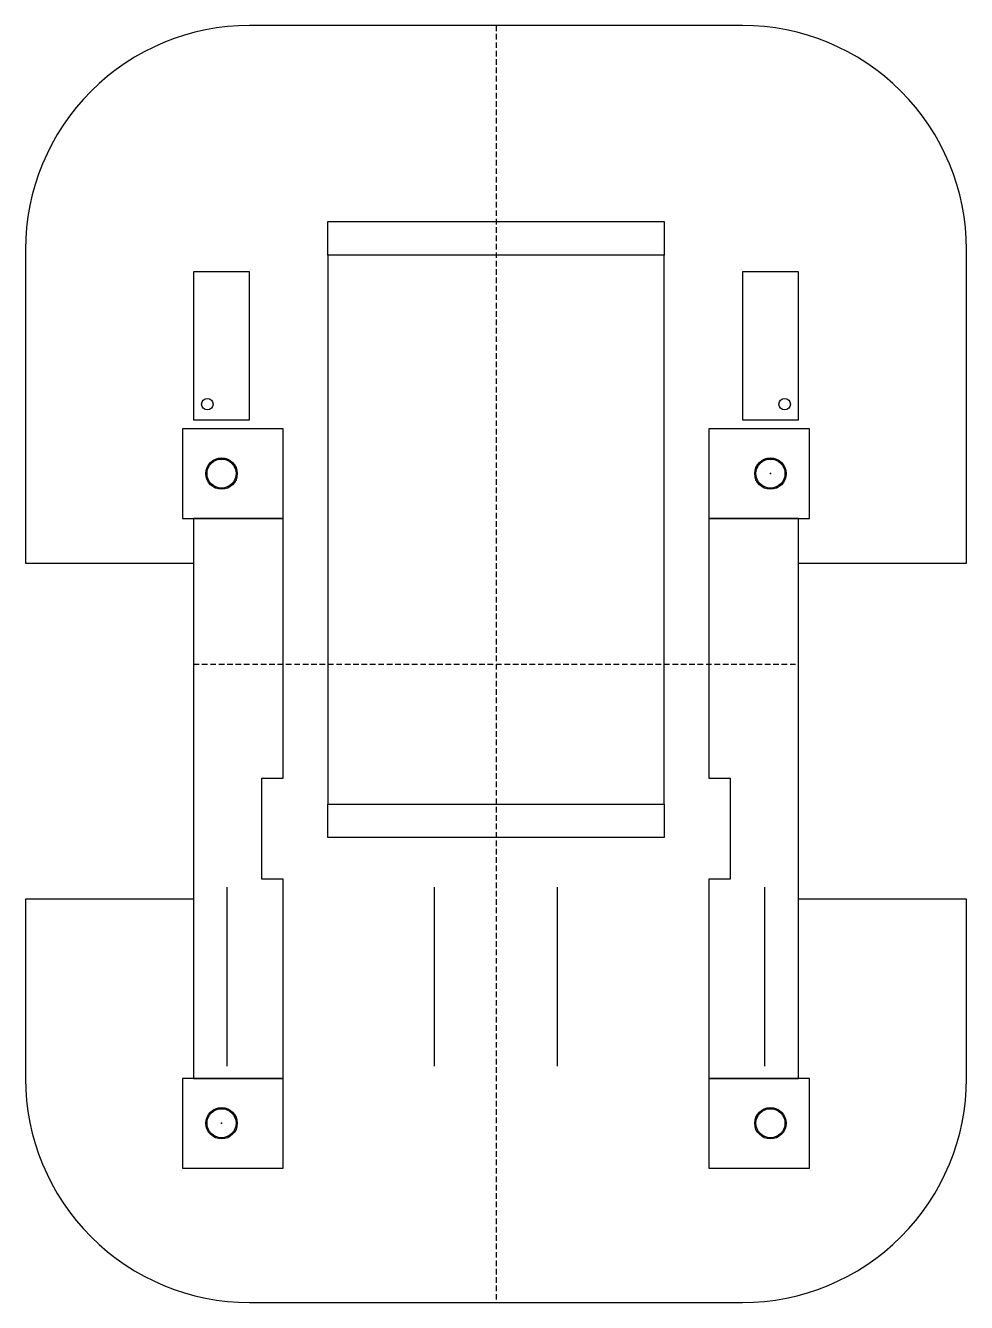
# Model space of a CAD drawing. Header units: millimetres. Extents: x -42 to 42, y -57 to 57.
import ezdxf

# ---------------------------------------------------------------- set-up
doc = ezdxf.new("R2010")
doc.units = ezdxf.units.MM
doc.linetypes.add('DASHED', pattern=[0.75, 0.5, -0.25])
doc.layers.get('0').update_dxf_attribs({"linetype": 'CONTINUOUS'})

msp = doc.modelspace()

# ---------------------------------------------------------------- linework, layer by layer
at = {"linetype": 'DASHED'}
for p, q in [((0, 57), (0, -57)), ((-27, 0), (27, 0))]:
    msp.add_line(p, q, dxfattribs=at)
for p, q in [((-24, -35.91), (-24, -19.91)), ((-5.5, -35.91), (-5.5, -19.91)), ((5.5, -35.91), (5.5, -19.91)), ((24, -35.91), (24, -19.91))]:
    msp.add_line(p, q)
msp.add_lwpolyline([(-27, 9), (-27, -21), (-42, -21), (-42, -37, 0.414214), (-22, -57), (22, -57, 0.414214), (42, -37), (42, -21), (27, -21), (27, 9), (42, 9), (42, 37, 0.414214), (22, 57), (-22, 57, 0.414214), (-42, 37), (-42, 9)], format="xyb", close=True)
for points in [[(-15, 36.5), (-15, 39.5), (15, 39.5), (15, 36.5)], [(-15, -12.5), (15, -12.5), (15, 36.5), (-15, 36.5)], [(-22, 21.8), (-22, 35), (-27, 35), (-27, 21.8)], [(22, 35), (22, 21.8), (27, 21.8), (27, 35)], [(-28, 21), (-28, 13), (-27, 13), (-19, 13), (-19, 21)], [(28, 13), (28, 21), (19, 21), (19, 13), (27, 13)], [(-20.9, -10.2), (-19, -10.2), (-19, 13), (-27, 13), (-27, -37), (-19, -37), (-19, -19.2), (-20.9, -19.2)], [(19, -10.2), (20.9, -10.2), (20.9, -19.2), (19, -19.2), (19, -37), (27, -37), (27, 13), (19, 13)], [(15, -12.5), (15, -15.5), (-15, -15.5), (-15, -12.5)], [(-19, -37), (-27, -37), (-28, -37), (-28, -45), (-19, -45)], [(27, -37), (19, -37), (19, -45), (28, -45), (28, -37)]]:
    msp.add_lwpolyline(points, close=True)
for centre, radius in [((-25.77, 23.2), 0.51), ((25.77, 23.2), 0.51), ((-24.5, 17), 1.4), ((-24.5, 17), 1.3), ((-24.5, 17), 1.3), ((24.5, 17), 1.4), ((24.5, 17), 1.3), ((24.5, 17), 1.3), ((-24.5, -41), 1.4), ((-24.5, -41), 1.3), ((-24.5, -41), 1.3), ((24.5, -41), 1.4), ((24.5, -41), 1.3), ((24.5, -41), 1.3)]:
    msp.add_circle(centre, radius)
for p in [(24.5, 17), (-24.5, -41)]:
    msp.add_point(p)

doc.saveas('drawing.dxf')
